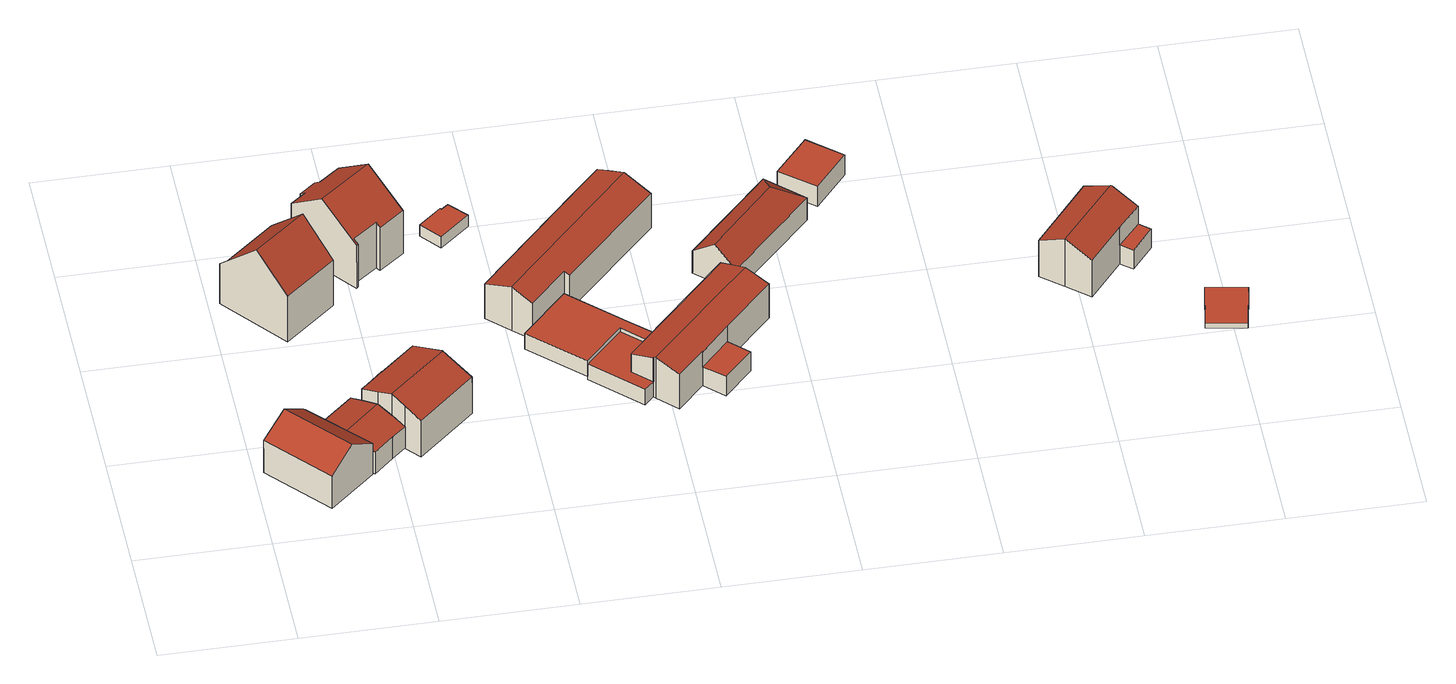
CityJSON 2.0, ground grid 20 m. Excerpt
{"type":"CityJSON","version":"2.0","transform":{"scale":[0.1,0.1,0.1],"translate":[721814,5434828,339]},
"CityObjects":{
"building1":{"type":"Building","attributes":{"Gemeindeschluessel":"09375181","HoeheDach":"353.090","HoeheGrund":"344.240","Methode":"2000","NiedrigsteTraufeDesGebaeudes":"349.979","Geometrietyp2DReferenz":"3000","measuredHeight":8.85,"function":"31001_1000","roofType":"3100"},"address":[{"Country":"Germany","Locality":"Pettendorf","ThoroughfareName":"Keltenstraße 15"}],"geometry":[{"type":"Solid","lod":"2","boundaries":[[[[0,1,2,3,4]],[[5,2,1,6]],[[7,8,9,10]],[[0,11,6,1]],[[7,10,4,3]],[[4,10,9,11,0]],[[5,8,7,3,2]],[[9,8,5,6,11]]]],"semantics":{"surfaces":[{"type":"RoofSurface","Dachneigung":"56.416","Dachorientierung":"48.423","Flaeche":"62.342","Z_MAX":"8.850","Z_MAX_ASL":"353.090","Z_MIN":"5.739","Z_MIN_ASL":"349.979"},{"type":"WallSurface","Flaeche":"1.760","Z_MAX":"6.160","Z_MAX_ASL":"350.400","Z_MIN":"0.000","Z_MIN_ASL":"344.240"},{"type":"WallSurface","Flaeche":"72.624","Z_MAX":"5.933","Z_MAX_ASL":"350.173","Z_MIN":"0.000","Z_MIN_ASL":"344.240"},{"type":"WallSurface","Flaeche":"68.704","Z_MAX":"6.160","Z_MAX_ASL":"350.400","Z_MIN":"0.000","Z_MIN_ASL":"344.240"},{"type":"RoofSurface","Dachneigung":"56.416","Dachorientierung":"228.425","Flaeche":"63.967","Z_MAX":"8.850","Z_MAX_ASL":"353.090","Z_MIN":"5.933","Z_MIN_ASL":"350.173"},{"type":"WallSurface","Flaeche":"66.649","Z_MAX":"8.850","Z_MAX_ASL":"353.090","Z_MIN":"0.000","Z_MIN_ASL":"344.240"},{"type":"WallSurface","Flaeche":"63.054","Z_MAX":"8.850","Z_MAX_ASL":"353.090","Z_MIN":"0.000","Z_MIN_ASL":"344.240"},{"type":"GroundSurface","Flaeche":"105.222","Z_MAX":"0.000","Z_MAX_ASL":"344.240","Z_MIN":"0.000","Z_MIN_ASL":"344.240"}],"values":[[0,1,2,3,4,5,6,7]]}}]},
"building2":{"type":"Building","attributes":{"Gemeindeschluessel":"09375181","HoeheDach":"349.440","HoeheGrund":"343.915","Methode":"2000","NiedrigsteTraufeDesGebaeudes":"344.900","Geometrietyp2DReferenz":"3000","measuredHeight":5.53,"function":"31001_2000","roofType":"3100","storeysAboveGround":1},"geometry":[{"type":"Solid","lod":"2","boundaries":[[[[12,13,14,15]],[[16,17,18,19]],[[20,21,22,23]],[[24,25,14,13]],[[20,23,26,27,28,24,13,12,16,19,29]],[[24,28,30,31,25]],[[20,29,32,33,21]],[[32,18,17,15,14,33]],[[34,35,25,31]],[[19,18,32,29]],[[27,36,30,28]],[[26,37,36,27]],[[26,23,22,35,34,37]],[[12,15,17,16]],[[31,30,36,37,34]],[[21,33,14,25,35,22]]]],"semantics":{"surfaces":[{"type":"WallSurface","Flaeche":"12.444","Z_MAX":"5.525","Z_MAX_ASL":"349.440","Z_MIN":"-0.005","Z_MIN_ASL":"343.910"},{"type":"WallSurface","Flaeche":"11.066","Z_MAX":"3.974","Z_MAX_ASL":"347.889","Z_MIN":"-0.005","Z_MIN_ASL":"343.910"},{"type":"WallSurface","Flaeche":"14.172","Z_MAX":"4.985","Z_MAX_ASL":"348.899","Z_MIN":"-0.005","Z_MIN_ASL":"343.910"},{"type":"WallSurface","Flaeche":"14.556","Z_MAX":"5.517","Z_MAX_ASL":"349.431","Z_MIN":"-0.005","Z_MIN_ASL":"343.910"},{"type":"GroundSurface","Flaeche":"71.169","Z_MAX":"-0.005","Z_MAX_ASL":"343.910","Z_MIN":"-0.005","Z_MIN_ASL":"343.910"},{"type":"WallSurface","Flaeche":"1.458","Z_MAX":"4.594","Z_MAX_ASL":"348.509","Z_MIN":"-0.005","Z_MIN_ASL":"343.910"},{"type":"WallSurface","Flaeche":"31.942","Z_MAX":"5.525","Z_MAX_ASL":"349.440","Z_MIN":"-0.005","Z_MIN_ASL":"343.910"},{"type":"RoofSurface","Dachneigung":"72.213","Dachorientierung":"138.394","Flaeche":"35.517","Z_MAX":"5.525","Z_MAX_ASL":"349.440","Z_MIN":"3.969","Z_MIN_ASL":"347.884"},{"type":"WallSurface","Flaeche":"6.397","Z_MAX":"4.594","Z_MAX_ASL":"348.508","Z_MIN":"0.985","Z_MIN_ASL":"344.900"},{"type":"WallSurface","Flaeche":"16.213","Z_MAX":"3.969","Z_MAX_ASL":"347.884","Z_MIN":"-0.005","Z_MIN_ASL":"343.910"},{"type":"WallSurface","Flaeche":"0.989","Z_MAX":"0.985","Z_MAX_ASL":"344.900","Z_MIN":"-0.005","Z_MIN_ASL":"343.910"},{"type":"WallSurface","Flaeche":"0.919","Z_MAX":"0.985","Z_MAX_ASL":"344.900","Z_MIN":"-0.005","Z_MIN_ASL":"343.910"},{"type":"WallSurface","Flaeche":"30.416","Z_MAX":"3.971","Z_MAX_ASL":"347.886","Z_MIN":"-0.005","Z_MIN_ASL":"343.910"},{"type":"WallSurface","Flaeche":"10.688","Z_MAX":"4.759","Z_MAX_ASL":"348.674","Z_MIN":"-0.005","Z_MIN_ASL":"343.910"},{"type":"RoofSurface","Dachneigung":"90.000","Dachorientierung":"-1.000","Flaeche":"2.426","Z_MAX":"0.985","Z_MAX_ASL":"344.900","Z_MIN":"0.985","Z_MIN_ASL":"344.900"},{"type":"RoofSurface","Dachneigung":"72.213","Dachorientierung":"318.394","Flaeche":"36.677","Z_MAX":"5.525","Z_MAX_ASL":"349.440","Z_MIN":"3.971","Z_MIN_ASL":"347.886"}],"values":[[0,1,2,3,4,5,6,7,8,9,10,11,12,13,14,15]]}}]},
"building3":{"type":"Building","attributes":{"Gemeindeschluessel":"09375181","HoeheDach":"359.128","HoeheGrund":"345.080","Methode":"1000","NiedrigsteTraufeDesGebaeudes":"352.471","Geometrietyp2DReferenz":"3000","measuredHeight":14.05,"function":"31001_1000","roofType":"3100"},"address":[{"Country":"Germany","Locality":"Pettendorf","ThoroughfareName":"Keltenstraße 14"}],"geometry":[{"type":"Solid","lod":"2","boundaries":[[[[38,39,40,41]],[[42,43,41,40]],[[43,42,44,45,46]],[[38,41,43,46,47,48]],[[49,50,45,44]],[[45,50,47,46]],[[39,38,48,51]],[[49,51,48,47,50]],[[42,40,39,51,49,44]]]],"semantics":{"surfaces":[{"type":"WallSurface","Flaeche":"9.440","Z_MAX":"8.548","Z_MAX_ASL":"353.628","Z_MIN":"0.000","Z_MIN_ASL":"345.080"},{"type":"WallSurface","Flaeche":"1.317","Z_MAX":"7.393","Z_MAX_ASL":"352.473","Z_MIN":"0.000","Z_MIN_ASL":"345.080"},{"type":"WallSurface","Flaeche":"136.738","Z_MAX":"14.048","Z_MAX_ASL":"359.128","Z_MIN":"0.000","Z_MIN_ASL":"345.080"},{"type":"RoofSurface","Dachneigung":"45.661","Dachorientierung":"320.383","Flaeche":"78.049","Z_MAX":"14.048","Z_MAX_ASL":"359.128","Z_MIN":"7.391","Z_MIN_ASL":"352.471"},{"type":"WallSurface","Flaeche":"84.142","Z_MAX":"8.531","Z_MAX_ASL":"353.611","Z_MIN":"0.000","Z_MIN_ASL":"345.080"},{"type":"RoofSurface","Dachneigung":"45.657","Dachorientierung":"140.385","Flaeche":"77.826","Z_MAX":"14.048","Z_MAX_ASL":"359.128","Z_MIN":"8.531","Z_MIN_ASL":"353.611"},{"type":"WallSurface","Flaeche":"82.531","Z_MAX":"8.548","Z_MAX_ASL":"353.628","Z_MIN":"0.000","Z_MIN_ASL":"345.080"},{"type":"WallSurface","Flaeche":"127.597","Z_MAX":"14.048","Z_MAX_ASL":"359.128","Z_MIN":"0.000","Z_MIN_ASL":"345.080"},{"type":"GroundSurface","Flaeche":"111.477","Z_MAX":"0.000","Z_MAX_ASL":"345.080","Z_MIN":"0.000","Z_MIN_ASL":"345.080"}],"values":[[0,1,2,3,4,5,6,7,8]]}}]},
"building4":{"type":"Building","attributes":{"Gemeindeschluessel":"09375181","HoeheDach":"352.600","HoeheGrund":"343.820","Methode":"2000","NiedrigsteTraufeDesGebaeudes":"344.910","Geometrietyp2DReferenz":"3000","measuredHeight":8.78,"function":"31001_1000","roofType":"3100","storeysAboveGround":2},"address":[{"Country":"Germany","Locality":"Pettendorf","ThoroughfareName":"Keltenstraße 13"}],"geometry":[{"type":"Solid","lod":"2","boundaries":[[[[52,36,37,53]],[[54,55,56,57]],[[58,59,60,61,62,63]],[[58,63,64,65]],[[30,66,62,61]],[[67,68,69,70,71]],[[53,37,60,59]],[[55,72,70,69,64,63,62,66,56]],[[36,30,61,60,37]],[[73,74,75,76]],[[65,64,69,68]],[[57,56,66,77]],[[52,77,66,30,36]],[[78,72,55,54]],[[67,71,74,73]],[[52,53,59,58,65,68,67,73,76,78,54,57,77]],[[76,75,72,78]],[[75,74,71,70,72]]]],"semantics":{"surfaces":[{"type":"WallSurface","Flaeche":"1.012","Z_MAX":"1.090","Z_MAX_ASL":"344.910","Z_MIN":"0.000","Z_MIN_ASL":"343.820"},{"type":"WallSurface","Flaeche":"21.075","Z_MAX":"7.868","Z_MAX_ASL":"351.688","Z_MIN":"0.000","Z_MIN_ASL":"343.820"},{"type":"WallSurface","Flaeche":"2.237","Z_MAX":"6.778","Z_MAX_ASL":"350.598","Z_MIN":"0.000","Z_MIN_ASL":"343.820"},{"type":"WallSurface","Flaeche":"47.023","Z_MAX":"6.781","Z_MAX_ASL":"350.601","Z_MIN":"0.000","Z_MIN_ASL":"343.820"},{"type":"WallSurface","Flaeche":"19.033","Z_MAX":"6.770","Z_MAX_ASL":"350.590","Z_MIN":"1.090","Z_MIN_ASL":"344.910"},{"type":"WallSurface","Flaeche":"41.283","Z_MAX":"8.780","Z_MAX_ASL":"352.600","Z_MIN":"0.000","Z_MIN_ASL":"343.820"},{"type":"WallSurface","Flaeche":"3.644","Z_MAX":"1.090","Z_MAX_ASL":"344.910","Z_MIN":"0.000","Z_MIN_ASL":"343.820"},{"type":"RoofSurface","Dachneigung":"69.347","Dachorientierung":"318.505","Flaeche":"65.748","Z_MAX":"8.780","Z_MAX_ASL":"352.600","Z_MIN":"6.770","Z_MIN_ASL":"350.590"},{"type":"RoofSurface","Dachneigung":"90.000","Dachorientierung":"-1.000","Flaeche":"6.391","Z_MAX":"1.090","Z_MAX_ASL":"344.910","Z_MIN":"1.090","Z_MIN_ASL":"344.910"},{"type":"WallSurface","Flaeche":"20.809","Z_MAX":"7.860","Z_MAX_ASL":"351.680","Z_MIN":"0.000","Z_MIN_ASL":"343.820"},{"type":"WallSurface","Flaeche":"41.109","Z_MAX":"8.773","Z_MAX_ASL":"352.593","Z_MIN":"0.000","Z_MIN_ASL":"343.820"},{"type":"WallSurface","Flaeche":"8.785","Z_MAX":"6.784","Z_MAX_ASL":"350.604","Z_MIN":"0.000","Z_MIN_ASL":"343.820"},{"type":"WallSurface","Flaeche":"1.210","Z_MAX":"6.778","Z_MAX_ASL":"350.598","Z_MIN":"0.000","Z_MIN_ASL":"343.820"},{"type":"WallSurface","Flaeche":"20.108","Z_MAX":"8.779","Z_MAX_ASL":"352.599","Z_MIN":"0.000","Z_MIN_ASL":"343.820"},{"type":"WallSurface","Flaeche":"78.492","Z_MAX":"6.789","Z_MAX_ASL":"350.609","Z_MIN":"0.000","Z_MIN_ASL":"343.820"},{"type":"GroundSurface","Flaeche":"129.062","Z_MAX":"0.000","Z_MAX_ASL":"343.820","Z_MIN":"0.000","Z_MIN_ASL":"343.820"},{"type":"WallSurface","Flaeche":"20.341","Z_MAX":"8.779","Z_MAX_ASL":"352.599","Z_MIN":"0.000","Z_MIN_ASL":"343.820"},{"type":"RoofSurface","Dachneigung":"69.360","Dachorientierung":"138.510","Flaeche":"65.343","Z_MAX":"8.780","Z_MAX_ASL":"352.600","Z_MIN":"6.789","Z_MIN_ASL":"350.609"}],"values":[[0,1,2,3,4,5,6,7,8,9,10,11,12,13,14,15,16,17]]}}]},
"building5":{"type":"Building","attributes":{"Gemeindeschluessel":"09375181","HoeheDach":"357.045","HoeheGrund":"344.100","Methode":"1000","NiedrigsteTraufeDesGebaeudes":"352.113","Geometrietyp2DReferenz":"3000","measuredHeight":12.95,"function":"31001_1000","roofType":"3100"},"address":[{"Country":"Germany","Locality":"Pettendorf","ThoroughfareName":"Keltenstraße 12"}],"geometry":[{"type":"Solid","lod":"2","boundaries":[[[[79,80,81,82,83]],[[84,85,86,87]],[[87,86,88,89]],[[90,91,92,85,84]],[[81,92,91,93,94,95,96,82]],[[80,97,98,88,86,85,92,81]],[[99,97,80,79]],[[90,84,87,89,100,99,79,83,101,102,103,104]],[[83,82,96,101]],[[103,94,93,104]],[[101,96,95,102]],[[102,95,94,103]],[[104,93,91,90]],[[100,98,97,99]],[[89,88,98,100]]]],"semantics":{"surfaces":[{"type":"WallSurface","Flaeche":"128.595","Z_MAX":"12.945","Z_MAX_ASL":"357.045","Z_MIN":"0.000","Z_MIN_ASL":"344.100"},{"type":"WallSurface","Flaeche":"38.286","Z_MAX":"8.022","Z_MAX_ASL":"352.122","Z_MIN":"0.000","Z_MIN_ASL":"344.100"},{"type":"WallSurface","Flaeche":"6.299","Z_MAX":"8.592","Z_MAX_ASL":"352.692","Z_MIN":"0.000","Z_MIN_ASL":"344.100"},{"type":"WallSurface","Flaeche":"128.535","Z_MAX":"12.945","Z_MAX_ASL":"357.045","Z_MIN":"0.000","Z_MIN_ASL":"344.100"},{"type":"RoofSurface","Dachneigung":"52.996","Dachorientierung":"321.959","Flaeche":"71.814","Z_MAX":"12.945","Z_MAX_ASL":"357.045","Z_MIN":"8.020","Z_MIN_ASL":"352.120"},{"type":"RoofSurface","Dachneigung":"52.994","Dachorientierung":"141.953","Flaeche":"75.943","Z_MAX":"12.945","Z_MAX_ASL":"357.045","Z_MIN":"8.013","Z_MIN_ASL":"352.113"},{"type":"WallSurface","Flaeche":"3.221","Z_MAX":"8.018","Z_MAX_ASL":"352.118","Z_MIN":"0.000","Z_MIN_ASL":"344.100"},{"type":"GroundSurface","Flaeche":"117.993","Z_MAX":"0.000","Z_MAX_ASL":"344.100","Z_MIN":"0.000","Z_MIN_ASL":"344.100"},{"type":"WallSurface","Flaeche":"25.534","Z_MAX":"8.777","Z_MAX_ASL":"352.877","Z_MIN":"0.000","Z_MIN_ASL":"344.100"},{"type":"WallSurface","Flaeche":"8.417","Z_MAX":"8.775","Z_MAX_ASL":"352.875","Z_MIN":"0.000","Z_MIN_ASL":"344.100"},{"type":"WallSurface","Flaeche":"8.419","Z_MAX":"8.777","Z_MAX_ASL":"352.877","Z_MIN":"0.000","Z_MIN_ASL":"344.100"},{"type":"WallSurface","Flaeche":"24.139","Z_MAX":"8.022","Z_MAX_ASL":"352.122","Z_MIN":"0.000","Z_MIN_ASL":"344.100"},{"type":"WallSurface","Flaeche":"34.280","Z_MAX":"8.777","Z_MAX_ASL":"352.877","Z_MIN":"0.000","Z_MIN_ASL":"344.100"},{"type":"WallSurface","Flaeche":"6.361","Z_MAX":"8.590","Z_MAX_ASL":"352.690","Z_MIN":"0.000","Z_MIN_ASL":"344.100"},{"type":"WallSurface","Flaeche":"39.831","Z_MAX":"8.592","Z_MAX_ASL":"352.692","Z_MIN":"0.000","Z_MIN_ASL":"344.100"}],"values":[[0,1,2,3,4,5,6,7,8,9,10,11,12,13,14]]}}]},
"building6":{"type":"Building","attributes":{"Gemeindeschluessel":"09375181","HoeheDach":"346.362","HoeheGrund":"344.280","Methode":"1000","NiedrigsteTraufeDesGebaeudes":"346.362","Geometrietyp2DReferenz":"3000","measuredHeight":2.08,"function":"31001_2000","roofType":"1000"},"geometry":[{"type":"Solid","lod":"2","boundaries":[[[[105,106,107,108]],[[109,110,111,112]],[[113,114,115,116]],[[116,115,106,105]],[[108,109,112,113,116,105]],[[112,111,114,113]],[[106,115,114,111,110,107]],[[108,107,110,109]]]],"semantics":{"surfaces":[{"type":"WallSurface","Flaeche":"8.040","Z_MAX":"2.082","Z_MAX_ASL":"346.362","Z_MIN":"0.000","Z_MIN_ASL":"344.280"},{"type":"WallSurface","Flaeche":"0.609","Z_MAX":"2.082","Z_MAX_ASL":"346.362","Z_MIN":"0.000","Z_MIN_ASL":"344.280"},{"type":"WallSurface","Flaeche":"7.445","Z_MAX":"2.082","Z_MAX_ASL":"346.362","Z_MIN":"0.000","Z_MIN_ASL":"344.280"},{"type":"WallSurface","Flaeche":"12.087","Z_MAX":"2.082","Z_MAX_ASL":"346.362","Z_MIN":"0.000","Z_MIN_ASL":"344.280"},{"type":"GroundSurface","Flaeche":"22.030","Z_MAX":"0.000","Z_MAX_ASL":"344.280","Z_MIN":"0.000","Z_MIN_ASL":"344.280"},{"type":"WallSurface","Flaeche":"2.757","Z_MAX":"2.082","Z_MAX_ASL":"346.362","Z_MIN":"0.000","Z_MIN_ASL":"344.280"},{"type":"RoofSurface","Dachneigung":"90.000","Dachorientierung":"-1.000","Flaeche":"22.030","Z_MAX":"2.082","Z_MAX_ASL":"346.362","Z_MIN":"2.082","Z_MIN_ASL":"346.362"},{"type":"WallSurface","Flaeche":"9.317","Z_MAX":"2.082","Z_MAX_ASL":"346.362","Z_MIN":"0.000","Z_MIN_ASL":"344.280"}],"values":[[0,1,2,3,4,5,6,7]]}}]},
"building7":{"type":"Building","attributes":{"Gemeindeschluessel":"09375181","HoeheDach":"345.747","HoeheGrund":"342.847","Methode":"1000","NiedrigsteTraufeDesGebaeudes":"345.747","Geometrietyp2DReferenz":"3000","measuredHeight":2.9,"function":"31001_2463","roofType":"1000","storeysAboveGround":1},"geometry":[{"type":"Solid","lod":"2","boundaries":[[[[117,118,119,120]],[[121,122,123,124]],[[125,126,127,128]],[[128,127,129,130]],[[124,123,118,117]],[[119,118,123,122,131,129,127,126]],[[130,129,131,132]],[[132,131,122,121]],[[120,119,126,125]],[[124,117,120,125,128,130,132,121]]]],"semantics":{"surfaces":[{"type":"WallSurface","Flaeche":"2.482","Z_MAX":"2.900","Z_MAX_ASL":"345.747","Z_MIN":"0.000","Z_MIN_ASL":"342.847"},{"type":"WallSurface","Flaeche":"30.400","Z_MAX":"2.900","Z_MAX_ASL":"345.747","Z_MIN":"0.000","Z_MIN_ASL":"342.847"},{"type":"WallSurface","Flaeche":"17.333","Z_MAX":"2.900","Z_MAX_ASL":"345.747","Z_MIN":"0.000","Z_MIN_ASL":"342.847"},{"type":"WallSurface","Flaeche":"23.915","Z_MAX":"2.900","Z_MAX_ASL":"345.747","Z_MIN":"0.000","Z_MIN_ASL":"342.847"},{"type":"WallSurface","Flaeche":"17.375","Z_MAX":"2.900","Z_MAX_ASL":"345.747","Z_MIN":"0.000","Z_MIN_ASL":"342.847"},{"type":"RoofSurface","Dachneigung":"90.000","Dachorientierung":"-1.000","Flaeche":"115.945","Z_MAX":"2.900","Z_MAX_ASL":"345.747","Z_MIN":"2.900","Z_MIN_ASL":"345.747"},{"type":"WallSurface","Flaeche":"30.359","Z_MAX":"2.900","Z_MAX_ASL":"345.747","Z_MIN":"0.000","Z_MIN_ASL":"342.847"},{"type":"WallSurface","Flaeche":"29.106","Z_MAX":"2.900","Z_MAX_ASL":"345.747","Z_MIN":"0.000","Z_MIN_ASL":"342.847"},{"type":"WallSurface","Flaeche":"2.748","Z_MAX":"2.900","Z_MAX_ASL":"345.747","Z_MIN":"0.000","Z_MIN_ASL":"342.847"},{"type":"GroundSurface","Flaeche":"115.945","Z_MAX":"0.000","Z_MAX_ASL":"342.847","Z_MIN":"0.000","Z_MIN_ASL":"342.847"}],"values":[[0,1,2,3,4,5,6,7,8,9]]}}]},
"building8":{"type":"Building","attributes":{"Gemeindeschluessel":"09375181","HoeheDach":"351.070","HoeheGrund":"342.970","Methode":"2000","NiedrigsteTraufeDesGebaeudes":"349.472","Geometrietyp2DReferenz":"3000","measuredHeight":8.1,"function":"31001_1000","roofType":"3100","storeysAboveGround":2},"address":[{"Country":"Germany","Locality":"Pettendorf","ThoroughfareName":"Keltenstraße 11a"}],"geometry":[{"type":"Solid","lod":"2","boundaries":[[[[133,134,135,136]],[[133,136,137,138,139,140,141,142,143,144]],[[134,133,144,145]],[[146,147,148,149,150,151]],[[149,138,137,150]],[[138,149,148,139]],[[152,143,142,151]],[[143,152,145,144]],[[139,148,147,140]],[[142,141,146,151]],[[146,141,140,147]],[[152,151,150,135,134,145]],[[136,135,150,137]]]],"semantics":{"surfaces":[{"type":"WallSurface","Flaeche":"54.377","Z_MAX":"6.853","Z_MAX_ASL":"349.823","Z_MIN":"0.000","Z_MIN_ASL":"342.970"},{"type":"GroundSurface","Flaeche":"249.048","Z_MAX":"0.000","Z_MAX_ASL":"342.970","Z_MIN":"0.000","Z_MIN_ASL":"342.970"},{"type":"WallSurface","Flaeche":"6.565","Z_MAX":"6.851","Z_MAX_ASL":"349.821","Z_MIN":"0.000","Z_MIN_ASL":"342.970"},{"type":"RoofSurface","Dachneigung":"70.631","Dachorientierung":"313.626","Flaeche":"135.064","Z_MAX":"8.100","Z_MAX_ASL":"351.070","Z_MIN":"6.529","Z_MIN_ASL":"349.499"},{"type":"WallSurface","Flaeche":"32.986","Z_MAX":"8.100","Z_MAX_ASL":"351.070","Z_MIN":"0.000","Z_MIN_ASL":"342.970"},{"type":"WallSurface","Flaeche":"147.429","Z_MAX":"6.531","Z_MAX_ASL":"349.501","Z_MIN":"0.000","Z_MIN_ASL":"342.970"},{"type":"WallSurface","Flaeche":"32.916","Z_MAX":"8.088","Z_MAX_ASL":"351.058","Z_MIN":"0.000","Z_MIN_ASL":"342.970"},{"type":"WallSurface","Flaeche":"133.766","Z_MAX":"6.505","Z_MAX_ASL":"349.475","Z_MIN":"0.000","Z_MIN_ASL":"342.970"},{"type":"WallSurface","Flaeche":"38.937","Z_MAX":"6.531","Z_MAX_ASL":"349.501","Z_MIN":"0.000","Z_MIN_ASL":"342.970"},{"type":"WallSurface","Flaeche":"20.026","Z_MAX":"8.100","Z_MAX_ASL":"351.070","Z_MIN":"0.000","Z_MIN_ASL":"342.970"},{"type":"WallSurface","Flaeche":"12.956","Z_MAX":"7.193","Z_MAX_ASL":"350.163","Z_MIN":"0.000","Z_MIN_ASL":"342.970"},{"type":"RoofSurface","Dachneigung":"70.631","Dachorientierung":"133.633","Flaeche":"128.924","Z_MAX":"8.100","Z_MAX_ASL":"351.070","Z_MIN":"6.502","Z_MIN_ASL":"349.472"},{"type":"WallSurface","Flaeche":"26.205","Z_MAX":"8.086","Z_MAX_ASL":"351.056","Z_MIN":"0.000","Z_MIN_ASL":"342.970"}],"values":[[0,1,2,3,4,5,6,7,8,9,10,11,12]]}}]},
"building9":{"type":"Building","attributes":{"Gemeindeschluessel":"09375181","HoeheDach":"349.751","HoeheGrund":"342.250","Methode":"2000","NiedrigsteTraufeDesGebaeudes":"345.150","Geometrietyp2DReferenz":"3000","measuredHeight":7.5,"function":"31001_1000","roofType":"3100","storeysAboveGround":2},"address":[{"Country":"Germany","Locality":"Pettendorf","ThoroughfareName":"Keltenstraße 11"}],"geometry":[{"type":"Solid","lod":"2","boundaries":[[[[153,154,155,156]],[[157,158,159,160]],[[153,161,162,163,164,154]],[[165,166,167,168,169,170]],[[155,154,164,171,172,159,173]],[[174,175,158,157]],[[176,177,178,179,180,181]],[[181,180,182,168,167,183]],[[184,185,171,186,187]],[[188,173,178,177]],[[160,159,172,189]],[[179,178,173,159,158,175,190,170,169,191]],[[184,187,162,161]],[[186,171,164,163]],[[176,181,183,192]],[[189,172,171,185]],[[193,190,175,174]],[[182,191,169,168]],[[192,183,167,166]],[[184,161,153,156,188,177,176,192,166,165,193,174,157,160,189,185]],[[162,187,186,163]],[[165,170,190,193]],[[156,155,173,188]],[[180,179,191,182]]]],"semantics":{"surfaces":[{"type":"WallSurface","Flaeche":"35.936","Z_MAX":"6.319","Z_MAX_ASL":"348.569","Z_MIN":"0.000","Z_MIN_ASL":"342.250"},{"type":"WallSurface","Flaeche":"27.895","Z_MAX":"7.497","Z_MAX_ASL":"349.747","Z_MIN":"0.000","Z_MIN_ASL":"342.250"},{"type":"WallSurface","Flaeche":"13.910","Z_MAX":"6.319","Z_MAX_ASL":"348.569","Z_MIN":"0.000","Z_MIN_ASL":"342.250"},{"type":"WallSurface","Flaeche":"17.502","Z_MAX":"6.314","Z_MAX_ASL":"348.564","Z_MIN":"0.000","Z_MIN_ASL":"342.250"},{"type":"RoofSurface","Dachneigung":"73.748","Dachorientierung":"133.572","Flaeche":"95.892","Z_MAX":"7.501","Z_MAX_ASL":"349.751","Z_MIN":"6.299","Z_MIN_ASL":"348.549"},{"type":"WallSurface","Flaeche":"92.526","Z_MAX":"6.317","Z_MAX_ASL":"348.567","Z_MIN":"0.000","Z_MIN_ASL":"342.250"},{"type":"WallSurface","Flaeche":"6.394","Z_MAX":"7.389","Z_MAX_ASL":"349.639","Z_MIN":"0.000","Z_MIN_ASL":"342.250"},{"type":"RoofSurface","Dachneigung":"90.000","Dachorientierung":"-1.000","Flaeche":"56.379","Z_MAX":"2.900","Z_MAX_ASL":"345.150","Z_MIN":"2.900","Z_MIN_ASL":"345.150"},{"type":"WallSurface","Flaeche":"13.805","Z_MAX":"6.315","Z_MAX_ASL":"348.565","Z_MIN":"0.000","Z_MIN_ASL":"342.250"},{"type":"WallSurface","Flaeche":"2.843","Z_MAX":"7.501","Z_MAX_ASL":"349.751","Z_MIN":"0.000","Z_MIN_ASL":"342.250"},{"type":"WallSurface","Flaeche":"27.947","Z_MAX":"7.497","Z_MAX_ASL":"349.747","Z_MIN":"0.000","Z_MIN_ASL":"342.250"},{"type":"RoofSurface","Dachneigung":"73.708","Dachorientierung":"313.633","Flaeche":"96.061","Z_MAX":"7.501","Z_MAX_ASL":"349.751","Z_MIN":"6.298","Z_MIN_ASL":"348.548"},{"type":"WallSurface","Flaeche":"21.984","Z_MAX":"3.500","Z_MAX_ASL":"345.750","Z_MIN":"0.000","Z_MIN_ASL":"342.250"},{"type":"WallSurface","Flaeche":"17.584","Z_MAX":"6.300","Z_MAX_ASL":"348.550","Z_MIN":"3.500","Z_MIN_ASL":"345.750"},{"type":"WallSurface","Flaeche":"28.082","Z_MAX":"2.900","Z_MAX_ASL":"345.150","Z_MIN":"0.000","Z_MIN_ASL":"342.250"},{"type":"WallSurface","Flaeche":"67.242","Z_MAX":"6.318","Z_MAX_ASL":"348.568","Z_MIN":"0.000","Z_MIN_ASL":"342.250"},{"type":"WallSurface","Flaeche":"5.406","Z_MAX":"6.316","Z_MAX_ASL":"348.566","Z_MIN":"0.000","Z_MIN_ASL":"342.250"},{"type":"WallSurface","Flaeche":"21.252","Z_MAX":"6.299","Z_MAX_ASL":"348.549","Z_MIN":"2.900","Z_MIN_ASL":"345.150"},{"type":"WallSurface","Flaeche":"23.915","Z_MAX":"2.900","Z_MAX_ASL":"345.150","Z_MIN":"0.000","Z_MIN_ASL":"342.250"},{"type":"GroundSurface","Flaeche":"264.838","Z_MAX":"0.000","Z_MAX_ASL":"342.250","Z_MIN":"0.000","Z_MIN_ASL":"342.250"},{"type":"RoofSurface","Dachneigung":"90.000","Dachorientierung":"-1.000","Flaeche":"24.196","Z_MAX":"3.500","Z_MAX_ASL":"345.750","Z_MIN":"3.500","Z_MIN_ASL":"345.750"},{"type":"WallSurface","Flaeche":"5.984","Z_MAX":"6.316","Z_MAX_ASL":"348.566","Z_MIN":"0.000","Z_MIN_ASL":"342.250"},{"type":"WallSurface","Flaeche":"28.007","Z_MAX":"7.501","Z_MAX_ASL":"349.751","Z_MIN":"0.000","Z_MIN_ASL":"342.250"},{"type":"WallSurface","Flaeche":"14.722","Z_MAX":"7.389","Z_MAX_ASL":"349.639","Z_MIN":"2.900","Z_MIN_ASL":"345.150"}],"values":[[0,1,2,3,4,5,6,7,8,9,10,11,12,13,14,15,16,17,18,19,20,21,22,23]]}}]},
"building10":{"type":"Building","attributes":{"Gemeindeschluessel":"09375181","HoeheDach":"349.115","HoeheGrund":"341.952","Methode":"2000","NiedrigsteTraufeDesGebaeudes":"346.054","Geometrietyp2DReferenz":"3000","measuredHeight":7.16,"function":"31001_2463","roofType":"3200","storeysAboveGround":1},"geometry":[{"type":"Solid","lod":"2","boundaries":[[[[194,195,196,197]],[[197,196,198,199]],[[200,198,196]],[[201,200,196,195]],[[202,198,200,201]],[[203,204,202,201,195,194]],[[204,203,194,197,199]],[[199,198,202,204]]]],"semantics":{"surfaces":[{"type":"WallSurface","Flaeche":"73.485","Z_MAX":"4.102","Z_MAX_ASL":"346.054","Z_MIN":"0.000","Z_MIN_ASL":"341.952"},{"type":"WallSurface","Flaeche":"29.940","Z_MAX":"4.102","Z_MAX_ASL":"346.054","Z_MIN":"0.000","Z_MIN_ASL":"341.952"},{"type":"RoofSurface","Dachneigung":"50.067","Dachorientierung":"43.557","Flaeche":"17.373","Z_MAX":"7.157","Z_MAX_ASL":"349.109","Z_MIN":"4.102","Z_MIN_ASL":"346.054"},{"type":"RoofSurface","Dachneigung":"50.067","Dachorientierung":"313.575","Flaeche":"76.660","Z_MAX":"7.163","Z_MAX_ASL":"349.115","Z_MIN":"4.102","Z_MIN_ASL":"346.054"},{"type":"RoofSurface","Dachneigung":"50.019","Dachorientierung":"133.550","Flaeche":"76.582","Z_MAX":"7.163","Z_MAX_ASL":"349.115","Z_MIN":"4.102","Z_MIN_ASL":"346.054"},{"type":"WallSurface","Flaeche":"41.112","Z_MAX":"7.163","Z_MAX_ASL":"349.115","Z_MIN":"0.000","Z_MIN_ASL":"341.952"},{"type":"GroundSurface","Flaeche":"130.785","Z_MAX":"0.000","Z_MAX_ASL":"341.952","Z_MIN":"0.000","Z_MIN_ASL":"341.952"}],"values":[[0,1,2,3,4,5,6,0]]}}]},
"building11":{"type":"Building","attributes":{"Gemeindeschluessel":"09375181","HoeheDach":"346.137","HoeheGrund":"342.300","Methode":"1000","NiedrigsteTraufeDesGebaeudes":"346.137","Geometrietyp2DReferenz":"3000","measuredHeight":3.84,"function":"31001_2000","roofType":"1000"},"geometry":[{"type":"Solid","lod":"2","boundaries":[[[[205,206,207,208]],[[209,210,205,208]],[[210,211,206,205]],[[208,207,212,209]],[[207,206,211,212]],[[209,212,211,210]]]],"semantics":{"surfaces":[{"type":"WallSurface","Flaeche":"29.309","Z_MAX":"3.837","Z_MAX_ASL":"346.137","Z_MIN":"0.000","Z_MIN_ASL":"342.300"},{"type":"GroundSurface","Flaeche":"49.118","Z_MAX":"0.000","Z_MAX_ASL":"342.300","Z_MIN":"0.000","Z_MIN_ASL":"342.300"},{"type":"WallSurface","Flaeche":"24.723","Z_MAX":"3.837","Z_MAX_ASL":"346.137","Z_MIN":"0.000","Z_MIN_ASL":"342.300"},{"type":"WallSurface","Flaeche":"24.615","Z_MAX":"3.837","Z_MAX_ASL":"346.137","Z_MIN":"0.000","Z_MIN_ASL":"342.300"},{"type":"RoofSurface","Dachneigung":"90.000","Dachorientierung":"-1.000","Flaeche":"49.118","Z_MAX":"3.837","Z_MAX_ASL":"346.137","Z_MIN":"3.837","Z_MIN_ASL":"346.137"},{"type":"WallSurface","Flaeche":"29.318","Z_MAX":"3.837","Z_MAX_ASL":"346.137","Z_MIN":"0.000","Z_MIN_ASL":"342.300"}],"values":[[0,1,2,3,4,5]]}}]},
"building12":{"type":"Building","attributes":{"Gemeindeschluessel":"09375181","HoeheDach":"348.820","HoeheGrund":"339.920","Methode":"2000","NiedrigsteTraufeDesGebaeudes":"343.420","Geometrietyp2DReferenz":"3000","measuredHeight":8.9,"function":"31001_1000","roofType":"3100","storeysAboveGround":2},"address":[{"Country":"Germany","Locality":"Pettendorf","ThoroughfareName":"Zur Alten Mühle 6"}],"geometry":[{"type":"Solid","lod":"2","boundaries":[[[[213,214,215,216,217,218]],[[219,215,214,220]],[[221,222,220,223]],[[224,225,226,227]],[[228,217,216,229]],[[230,213,218,231]],[[231,218,225,224]],[[222,232,219,220]],[[218,217,226,225]],[[233,232,222,221]],[[234,219,232,233]],[[229,216,215,219,234]],[[227,226,217,228]],[[221,223,230,231,224,227,228,229,234,233]],[[223,220,214,213,230]]]],"semantics":{"surfaces":[{"type":"RoofSurface","Dachneigung":"64.121","Dachorientierung":"129.598","Flaeche":"61.940","Z_MAX":"8.900","Z_MAX_ASL":"348.820","Z_MIN":"6.798","Z_MIN_ASL":"346.718"},{"type":"WallSurface","Flaeche":"16.592","Z_MAX":"6.802","Z_MAX_ASL":"346.722","Z_MIN":"3.500","Z_MIN_ASL":"343.420"},{"type":"WallSurface","Flaeche":"7.457","Z_MAX":"3.500","Z_MAX_ASL":"343.420","Z_MIN":"0.000","Z_MIN_ASL":"339.920"},{"type":"WallSurface","Flaeche":"87.676","Z_MAX":"6.802","Z_MAX_ASL":"346.722","Z_MIN":"0.000","Z_MIN_ASL":"339.920"},{"type":"WallSurface","Flaeche":"2.196","Z_MAX":"8.900","Z_MAX_ASL":"348.820","Z_MIN":"0.000","Z_MIN_ASL":"339.920"},{"type":"WallSurface","Flaeche":"33.900","Z_MAX":"8.897","Z_MAX_ASL":"348.817","Z_MIN":"0.000","Z_MIN_ASL":"339.920"},{"type":"WallSurface","Flaeche":"33.850","Z_MAX":"8.897","Z_MAX_ASL":"348.817","Z_MIN":"0.000","Z_MIN_ASL":"339.920"},{"type":"RoofSurface","Dachneigung":"90.000","Dachorientierung":"-1.000","Flaeche":"10.678","Z_MAX":"3.500","Z_MAX_ASL":"343.420","Z_MIN":"3.500","Z_MIN_ASL":"343.420"},{"type":"RoofSurface","Dachneigung":"64.088","Dachorientierung":"309.528","Flaeche":"61.914","Z_MAX":"8.900","Z_MAX_ASL":"348.820","Z_MIN":"6.798","Z_MIN_ASL":"346.718"},{"type":"WallSurface","Flaeche":"17.603","Z_MAX":"3.500","Z_MAX_ASL":"343.420","Z_MIN":"0.000","Z_MIN_ASL":"339.920"},{"type":"WallSurface","Flaeche":"7.408","Z_MAX":"3.500","Z_MAX_ASL":"343.420","Z_MIN":"0.000","Z_MIN_ASL":"339.920"},{"type":"WallSurface","Flaeche":"31.820","Z_MAX":"8.783","Z_MAX_ASL":"348.703","Z_MIN":"0.000","Z_MIN_ASL":"339.920"},{"type":"WallSurface","Flaeche":"33.958","Z_MAX":"8.900","Z_MAX_ASL":"348.820","Z_MIN":"0.000","Z_MIN_ASL":"339.920"},{"type":"GroundSurface","Flaeche":"122.096","Z_MAX":"0.000","Z_MAX_ASL":"339.920","Z_MIN":"0.000","Z_MIN_ASL":"339.920"},{"type":"WallSurface","Flaeche":"53.483","Z_MAX":"6.802","Z_MAX_ASL":"346.722","Z_MIN":"0.000","Z_MIN_ASL":"339.920"}],"values":[[0,1,2,3,4,5,6,7,8,9,10,11,12,13,14]]}}]},
"building13":{"type":"Building","attributes":{"Gemeindeschluessel":"09375181","HoeheDach":"340.450","HoeheGrund":"339.462","Methode":"1000","NiedrigsteTraufeDesGebaeudes":"340.450","Geometrietyp2DReferenz":"3000","measuredHeight":0.988,"function":"31001_2463","roofType":"1000","storeysAboveGround":1},"geometry":[{"type":"Solid","lod":"2","boundaries":[[[[235,236,237,238]],[[239,240,241,242]],[[242,241,236,235]],[[241,240,237,236]],[[235,238,239,242]],[[238,237,240,239]]]],"semantics":{"surfaces":[{"type":"WallSurface","Flaeche":"7.424","Z_MAX":"0.988","Z_MAX_ASL":"340.450","Z_MIN":"-0.002","Z_MIN_ASL":"339.460"},{"type":"WallSurface","Flaeche":"7.408","Z_MAX":"0.988","Z_MAX_ASL":"340.450","Z_MIN":"-0.002","Z_MIN_ASL":"339.460"},{"type":"WallSurface","Flaeche":"5.935","Z_MAX":"0.988","Z_MAX_ASL":"340.450","Z_MIN":"-0.002","Z_MIN_ASL":"339.460"},{"type":"RoofSurface","Dachneigung":"90.000","Dachorientierung":"-1.000","Flaeche":"44.991","Z_MAX":"0.988","Z_MAX_ASL":"340.450","Z_MIN":"0.988","Z_MIN_ASL":"340.450"},{"type":"GroundSurface","Flaeche":"44.991","Z_MAX":"-0.002","Z_MAX_ASL":"339.460","Z_MIN":"-0.002","Z_MIN_ASL":"339.460"},{"type":"WallSurface","Flaeche":"5.958","Z_MAX":"0.988","Z_MAX_ASL":"340.450","Z_MIN":"-0.002","Z_MIN_ASL":"339.460"}],"values":[[0,1,2,3,4,5]]}}]}
},
"vertices":[
[154,66,110],[73,148,114],[71,150,114],[39,125,141],[119,35,141],[71,150,52],[73,148,52],[5,97,112],[5,97,52],[86,6,52],[86,6,112],[154,66,52],
[193,134,49],[177,152,49],[177,152,104],[193,134,97],[209,115,49],[209,115,89],[188,97,89],[188,97,49],[112,117,49],[112,117,99],[90,140,89],[90,140,49],[158,174,49],[158,174,95],[154,197,49],[161,190,49],[167,182,49],[158,70,49],[167,182,59],[158,174,59],[158,70,89],[124,105,104],[145,188,59],[145,188,89],[161,190,59],[154,197,59],
[15,437,146],[15,437,61],[7,446,61],[7,446,135],[6,445,61],[6,445,135],[85,349,61],[85,349,146],[49,392,201],[125,455,201],[89,499,146],[161,412,61],[161,412,146],[89,499,61],
[161,190,48],[154,197,48],[177,152,48],[177,152,127],[158,174,116],[158,174,48],[192,204,48],[179,219,48],[179,219,59],[192,205,59],[192,205,116],[192,204,116],[244,250,116],[244,250,48],[167,182,116],[314,171,48],[279,211,48],[279,211,136],[279,210,136],[314,171,116],[193,134,136],[228,94,48],[228,94,116],[209,115,127],[209,115,48],[167,182,48],[193,134,48],
[201,452,51],[201,452,131],[161,504,180],[126,547,139],[126,547,51],[278,513,51],[278,513,131],[240,483,131],[240,483,51],[236,489,137],[236,489,51],[204,608,51],[204,608,139],[238,564,180],[173,584,139],[167,592,131],[143,573,131],[149,565,139],[204,455,131],[199,461,137],[204,455,51],[199,461,51],[149,565,51],[143,573,51],[167,592,51],[173,584,51],
[332,512,53],[332,512,74],[307,542,74],[307,542,53],[341,571,53],[341,571,74],[343,569,74],[343,569,53],[353,577,53],[353,577,74],[377,550,74],[377,550,53],
[601,260,38],[601,260,67],[595,254,67],[595,254,38],[481,373,38],[481,373,67],[557,301,67],[557,301,38],[588,247,38],[588,247,67],[545,288,67],[545,288,38],[488,229,67],[488,229,38],[412,301,67],[412,301,38],
[481,373,40],[481,373,108],[426,316,108],[426,316,40],[401,340,40],[368,371,40],[524,535,40],[565,578,40],[579,565,40],[598,547,40],[630,515,40],[488,367,40],[488,367,105],[579,565,112],[565,578,105],[524,535,105],[368,371,105],[401,340,121],[598,547,121],[630,515,105],
[644,188,32],[644,188,96],[604,146,96],[604,146,32],[702,366,32],[702,366,96],[731,338,107],[731,338,32],[672,161,32],[672,161,68],[644,187,68],[644,187,95],[588,247,32],[545,288,32],[545,288,61],[588,247,61],[588,247,95],[588,247,96],[687,233,96],[760,310,96],[575,174,108],[601,260,32],[601,260,96],[558,162,32],[572,177,32],[572,177,106],[572,176,106],[572,176,61],[558,162,61],[545,202,61],[488,229,61],[715,206,32],[687,233,32],[687,233,68],[715,206,68],[575,174,32],[760,310,32],[595,254,96],[545,202,95],[488,229,32],[595,254,32],
[672,424,30],[672,424,71],[796,554,71],[796,554,30],[849,504,71],[849,504,30],[797,503,101],[699,399,101],[725,374,71],[699,399,30],[725,374,30],
[917,583,33],[917,583,71],[868,525,71],[868,525,33],[818,566,33],[868,624,33],[868,624,71],[818,566,71],
[1216,298,77],[1266,359,77],[1299,398,77],[1267,424,97],[1265,425,98],[1183,326,98],[1299,398,44],[1266,359,44],[1283,345,9],[1283,345,44],[1266,359,9],[1150,353,9],[1150,353,77],[1232,453,77],[1232,453,9],[1265,425,9],[1267,424,9],[1216,298,9],[1183,326,9],[1315,384,44],[1315,384,9],[1299,398,9],
[1360,210,5],[1360,210,14],[1373,284,14],[1373,284,5],[1433,273,5],[1433,273,14],[1419,200,14],[1419,200,5]
]}
